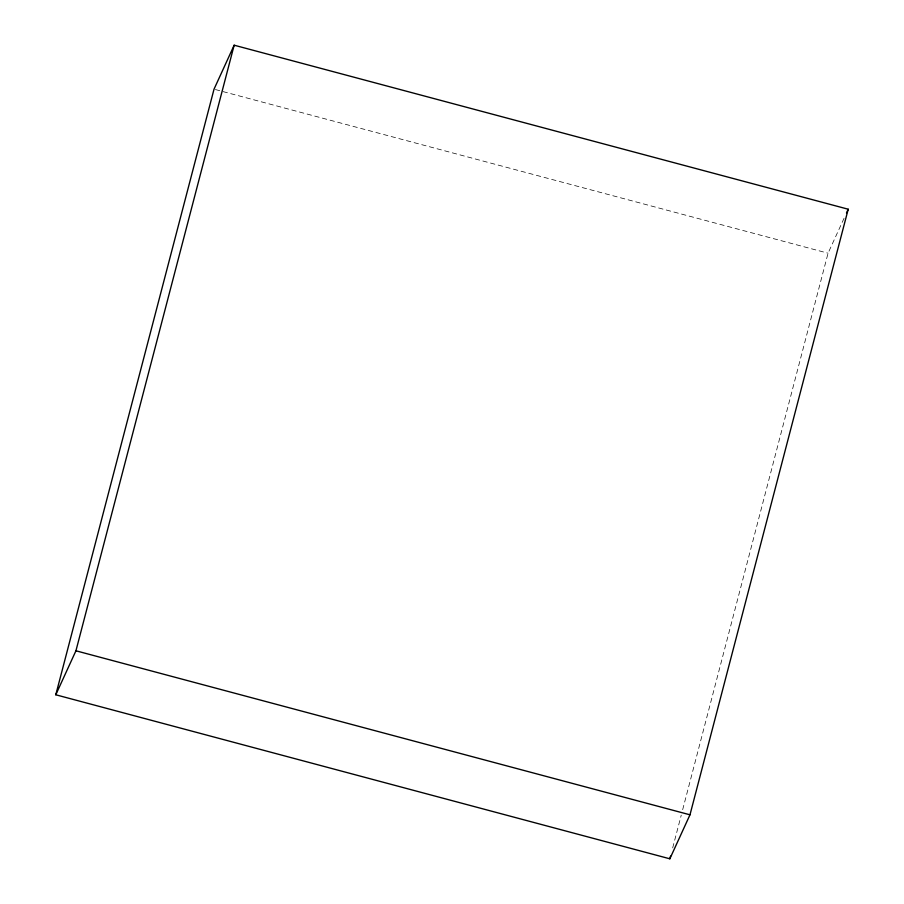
<?xml version="1.0" encoding="UTF-8"?>
<svg xmlns="http://www.w3.org/2000/svg" width="904" height="904" viewBox="0 0 904 904"><rect width="100%" height="100%" fill="white"/><g stroke="black" fill="none" stroke-linecap="round" stroke-linejoin="round"><path stroke-width="0.68" stroke-dasharray="4.52 3.39" d="M672.689 847.884L681.243 815.148M682.667 809.701L828.064 253.21L844.178 218.011M215.389 89.552L828.064 253.21"/><path stroke-width="1.36" d="M55.788 694.78L214.022 89.191L234.159 45.2L848.212 209.219L689.978 814.809L669.841 858.8L55.788 694.78L75.936 650.79L234.159 45.2M669.841 858.8L670.553 856.077M846.483 212.982L848.212 209.219M75.936 650.79L689.978 814.809"/></g></svg>
